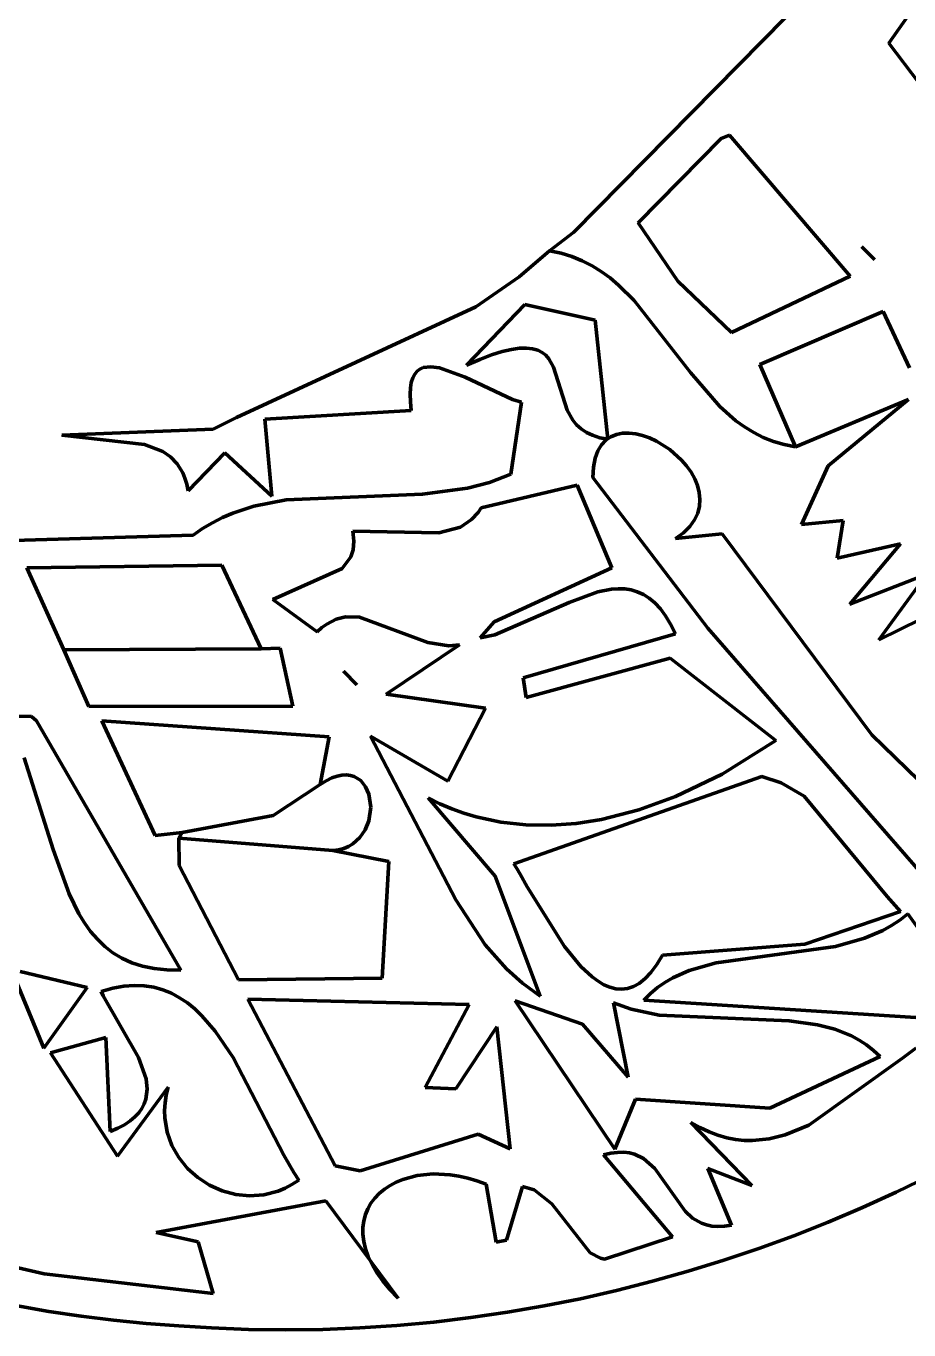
# Model space of a CAD drawing. Header units: millimetres. Extents: x 0 to 10.4, y 0 to 8.2.
# Drawn here: x 1.901 to 2.303, y 2.031 to 2.625 of the extents above; entities that cross this region are included whole.
import ezdxf

# ---------------------------------------------------------------- set-up
doc = ezdxf.new("R2010")
doc.units = ezdxf.units.MM
for name, color, linetype, lineweight in [('color#000000ff', 7, 'CONTINUOUS', 100), ('color#929292ff', 7, 'CONTINUOUS', 100), ('color#ffffffff', 7, 'CONTINUOUS', 100)]:
    doc.layers.add(name, color=color, linetype=linetype, lineweight=lineweight)

msp = doc.modelspace()

# ---------------------------------------------------------------- linework, layer by layer
at = {"layer": 'color#000000ff'}
for p, q in [((2.2819, 2.66474), (2.1503, 2.5312)), ((2.17952, 2.53548), (2.21739, 2.57387)), ((2.21739, 2.57387), (2.22117, 2.57534)), ((2.22117, 2.57534), (2.27609, 2.51105)), ((2.1503, 2.5312), (2.1392, 2.52271)), ((2.19761, 2.50883), (2.17952, 2.53548)), ((2.1392, 2.52271), (2.12536, 2.51077)), ((2.12536, 2.51077), (2.1056, 2.49714)), ((2.22209, 2.48549), (2.19761, 2.50883)), ((2.27609, 2.51105), (2.22209, 2.48549)), ((2.1056, 2.49714), (1.99662, 2.44678)), ((2.10131, 2.47058), (2.12796, 2.49829)), ((2.12796, 2.49829), (2.16005, 2.49106)), ((2.23506, 2.4709), (2.2912, 2.495)), ((2.2912, 2.495), (2.30312, 2.46941)), ((2.16005, 2.49106), (2.16578, 2.43683)), ((2.1176, 2.47676), (2.1128, 2.47525)), ((2.12183, 2.47777), (2.1176, 2.47676)), ((2.12552, 2.4783), (2.12183, 2.47777)), ((2.12873, 2.4784), (2.12552, 2.4783)), ((2.13148, 2.47809), (2.12873, 2.4784)), ((2.13384, 2.47741), (2.13148, 2.47809)), ((2.13583, 2.4764), (2.13384, 2.47741)), ((2.13751, 2.47508), (2.13583, 2.4764)), ((2.10739, 2.4732), (2.10131, 2.47058)), ((2.1128, 2.47525), (2.10739, 2.4732)), ((2.13891, 2.47349), (2.13751, 2.47508)), ((2.14106, 2.46964), (2.13891, 2.47349)), ((2.25119, 2.43344), (2.23506, 2.4709)), ((2.07621, 2.46275), (2.07686, 2.46483)), ((2.07686, 2.46483), (2.07775, 2.46651)), ((2.07775, 2.46651), (2.07885, 2.46783)), ((2.07885, 2.46783), (2.08016, 2.4688)), ((2.08016, 2.4688), (2.08164, 2.46945)), ((2.08164, 2.46945), (2.0851, 2.46989)), ((2.0851, 2.46989), (2.08912, 2.46936)), ((2.08912, 2.46936), (2.10076, 2.46505)), ((2.10076, 2.46505), (2.12235, 2.45495)), ((2.14719, 2.45011), (2.14106, 2.46964)), ((2.07564, 2.45731), (2.0758, 2.46025)), ((2.0758, 2.46025), (2.07621, 2.46275)), ((2.07577, 2.4539), (2.07564, 2.45731)), ((2.07619, 2.44999), (2.07577, 2.4539)), ((2.12636, 2.45376), (2.12157, 2.42087)), ((2.12235, 2.45495), (2.12636, 2.45376)), ((2.30274, 2.455), (2.25119, 2.43344)), ((2.26609, 2.42473), (2.30274, 2.455)), ((1.99662, 2.44678), (1.98587, 2.4415)), ((2.00941, 2.44602), (2.07619, 2.44999)), ((2.14981, 2.44553), (2.14719, 2.45011)), ((1.98587, 2.4415), (1.91693, 2.43869)), ((2.0126, 2.41099), (2.00941, 2.44602)), ((2.15153, 2.44348), (2.14981, 2.44553)), ((2.15356, 2.44162), (2.15153, 2.44348)), ((2.15596, 2.43999), (2.15356, 2.44162)), ((1.91693, 2.43869), (1.95472, 2.43438)), ((2.15877, 2.43863), (2.15596, 2.43999)), ((2.16203, 2.43756), (2.15877, 2.43863)), ((2.16578, 2.43683), (2.16203, 2.43756)), ((2.16282, 2.43424), (2.16481, 2.43638)), ((2.16481, 2.43638), (2.16712, 2.43796)), ((2.16712, 2.43796), (2.16968, 2.43901)), ((2.16968, 2.43901), (2.17246, 2.43957)), ((2.17246, 2.43957), (2.17541, 2.43966)), ((2.17541, 2.43966), (2.17848, 2.43932)), ((2.17848, 2.43932), (2.18162, 2.43857)), ((2.18162, 2.43857), (2.18478, 2.43745)), ((2.18478, 2.43745), (2.18792, 2.43599)), ((2.18792, 2.43599), (2.19395, 2.43218)), ((1.95472, 2.43438), (1.96297, 2.43133)), ((1.96297, 2.43133), (1.96651, 2.42887)), ((1.97459, 2.4134), (1.9912, 2.43059)), ((1.9912, 2.43059), (2.0126, 2.41099)), ((2.15994, 2.42817), (2.16117, 2.43152)), ((2.16117, 2.43152), (2.16282, 2.43424)), ((2.19395, 2.43218), (2.19932, 2.42737)), ((1.96651, 2.42887), (1.96956, 2.42564)), ((1.96956, 2.42564), (1.97206, 2.42152)), ((2.15886, 2.41948), (2.15915, 2.42417)), ((2.15915, 2.42417), (2.15994, 2.42817)), ((2.19932, 2.42737), (2.20164, 2.42467)), ((2.20164, 2.42467), (2.20366, 2.42181)), ((2.25394, 2.398), (2.26609, 2.42473)), ((1.97206, 2.42152), (1.97307, 2.41908)), ((1.97307, 2.41908), (1.97392, 2.41638)), ((2.11179, 2.4172), (2.10178, 2.41461)), ((2.12157, 2.42087), (2.11179, 2.4172)), ((2.21134, 2.35072), (2.15886, 2.41948)), ((2.20366, 2.42181), (2.20532, 2.41884)), ((2.20532, 2.41884), (2.20659, 2.41577)), ((1.97392, 2.41638), (1.97459, 2.4134)), ((2.08127, 2.4119), (2.01921, 2.40922)), ((2.10178, 2.41461), (2.08127, 2.4119)), ((2.10801, 2.40554), (2.15175, 2.4159)), ((2.15175, 2.4159), (2.16758, 2.37824)), ((2.20659, 2.41577), (2.2074, 2.41263)), ((2.2074, 2.41263), (2.20773, 2.40947)), ((2.0044, 2.40631), (1.99485, 2.40317)), ((2.01921, 2.40922), (2.0044, 2.40631)), ((2.10667, 2.40354), (2.10801, 2.40554)), ((2.20751, 2.40631), (2.2067, 2.40318)), ((2.20773, 2.40947), (2.20751, 2.40631)), ((1.99019, 2.40116), (1.98562, 2.39884)), ((1.99485, 2.40317), (1.99019, 2.40116)), ((2.09858, 2.3968), (2.1037, 2.40023)), ((2.1037, 2.40023), (2.10667, 2.40354)), ((2.20525, 2.40011), (2.20312, 2.39714)), ((2.2067, 2.40318), (2.20525, 2.40011)), ((2.273, 2.39977), (2.25394, 2.398)), ((2.27027, 2.38266), (2.273, 2.39977)), ((1.98113, 2.39617), (1.97675, 2.39313)), ((1.98562, 2.39884), (1.98113, 2.39617)), ((2.05008, 2.39043), (2.04964, 2.39495)), ((2.04964, 2.39495), (2.0887, 2.39429)), ((2.0887, 2.39429), (2.09858, 2.3968)), ((2.20026, 2.39429), (2.19662, 2.3916)), ((2.19662, 2.3916), (2.21791, 2.3938)), ((2.20312, 2.39714), (2.20026, 2.39429)), ((2.21791, 2.3938), (2.28603, 2.30216)), ((1.97675, 2.39313), (1.88958, 2.39055)), ((2.04971, 2.38654), (2.05008, 2.39043)), ((2.29916, 2.38915), (2.27027, 2.38266)), ((2.27597, 2.36176), (2.29916, 2.38915)), ((2.04467, 2.37798), (2.04863, 2.38321)), ((2.04863, 2.38321), (2.04971, 2.38654)), ((1.90103, 2.37834), (1.98991, 2.37952)), ((1.91786, 2.3409), (1.90103, 2.37834)), ((1.98991, 2.37952), (2.00778, 2.34145)), ((2.01317, 2.36392), (2.04467, 2.37798)), ((2.16758, 2.37824), (2.1139, 2.35362)), ((2.31113, 2.37542), (2.27597, 2.36176)), ((2.28928, 2.34548), (2.31113, 2.37542)), ((2.03339, 2.34918), (2.01317, 2.36392)), ((2.14813, 2.36243), (2.16118, 2.36734)), ((2.16118, 2.36734), (2.16743, 2.36858)), ((2.16743, 2.36858), (2.17047, 2.36878)), ((2.17047, 2.36878), (2.17345, 2.36867)), ((2.17345, 2.36867), (2.17636, 2.36822)), ((2.17636, 2.36822), (2.17919, 2.36738)), ((2.17919, 2.36738), (2.18194, 2.36613)), ((2.18194, 2.36613), (2.18462, 2.36443)), ((2.18462, 2.36443), (2.1872, 2.36227)), ((2.11426, 2.34769), (2.14813, 2.36243)), ((2.1872, 2.36227), (2.18969, 2.3596)), ((2.18969, 2.3596), (2.19208, 2.35639)), ((2.32187, 2.36162), (2.28928, 2.34548)), ((2.03765, 2.35264), (2.03552, 2.35108)), ((2.04192, 2.35483), (2.03765, 2.35264)), ((2.04619, 2.35591), (2.04192, 2.35483)), ((2.05262, 2.35582), (2.04619, 2.35591)), ((2.08379, 2.3442), (2.05262, 2.35582)), ((2.1139, 2.35362), (2.1076, 2.34633)), ((2.19208, 2.35639), (2.19436, 2.35261)), ((2.19436, 2.35261), (2.19653, 2.34824)), ((2.03552, 2.35108), (2.03339, 2.34918)), ((2.1076, 2.34633), (2.11426, 2.34769)), ((2.19653, 2.34824), (2.12714, 2.32823)), ((2.33584, 2.20783), (2.21134, 2.35072)), ((2.00778, 2.34145), (1.91786, 2.3409)), ((2.0648, 2.32076), (2.09813, 2.34326)), ((2.09326, 2.34279), (2.08379, 2.3442)), ((2.09813, 2.34326), (2.09326, 2.34279)), ((2.12857, 2.31918), (2.19409, 2.33719)), ((2.19409, 2.33719), (2.2423, 2.29962)), ((2.12714, 2.32823), (2.12857, 2.31918)), ((2.11006, 2.31435), (2.0648, 2.32076)), ((1.86613, 2.31099), (1.90315, 2.31051)), ((1.90315, 2.31051), (1.90552, 2.30857)), ((2.09279, 2.28116), (2.11006, 2.31435)), ((1.90552, 2.30857), (1.97118, 2.19508)), ((1.93518, 2.30866), (2.03881, 2.30132)), ((1.95955, 2.25638), (1.93518, 2.30866)), ((2.03881, 2.30132), (2.03473, 2.27961)), ((2.09647, 2.22705), (2.05755, 2.30161)), ((2.05755, 2.30161), (2.09279, 2.28116)), ((2.2423, 2.29962), (2.21787, 2.28425)), ((2.28603, 2.30216), (2.34653, 2.24343)), ((1.91311, 2.24991), (1.89988, 2.29175)), ((2.1229, 2.24351), (2.23587, 2.28327)), ((2.21787, 2.28425), (2.19659, 2.27406)), ((2.23587, 2.28327), (2.24478, 2.28038)), ((2.03473, 2.27961), (2.01324, 2.26546)), ((2.24478, 2.28038), (2.25517, 2.27425)), ((2.08927, 2.27084), (2.08391, 2.27351)), ((2.08391, 2.27351), (2.11444, 2.23777)), ((2.09469, 2.26851), (2.08927, 2.27084)), ((2.19659, 2.27406), (2.17993, 2.26805)), ((2.25517, 2.27425), (2.29304, 2.22865)), ((2.01324, 2.26546), (1.97181, 2.25767)), ((2.10019, 2.26651), (2.09469, 2.26851)), ((2.10574, 2.26484), (2.10019, 2.26651)), ((2.11699, 2.26242), (2.10574, 2.26484)), ((2.16287, 2.26372), (2.15138, 2.2619)), ((2.17993, 2.26805), (2.16287, 2.26372)), ((1.97181, 2.25767), (1.95955, 2.25638)), ((2.12838, 2.26117), (2.11699, 2.26242)), ((2.13987, 2.26103), (2.12838, 2.26117)), ((2.15138, 2.2619), (2.13987, 2.26103)), ((1.97026, 2.25519), (2.04045, 2.24946)), ((1.97038, 2.24275), (1.97026, 2.25519)), ((1.92026, 2.22977), (1.91311, 2.24991)), ((2.04045, 2.24946), (2.06599, 2.24446)), ((1.99747, 2.19059), (1.97038, 2.24275)), ((2.06599, 2.24446), (2.06292, 2.19136)), ((2.12426, 2.24131), (2.1229, 2.24351)), ((2.12575, 2.2388), (2.12426, 2.24131)), ((2.11444, 2.23777), (2.13496, 2.18323)), ((2.12906, 2.23304), (2.12575, 2.2388)), ((2.14599, 2.20585), (2.12906, 2.23304)), ((1.92473, 2.22072), (1.92026, 2.22977)), ((2.10989, 2.20661), (2.09647, 2.22705)), ((2.29304, 2.22865), (2.29903, 2.2218)), ((2.29903, 2.2218), (2.25556, 2.20684)), ((1.92729, 2.21656), (1.92473, 2.22072)), ((1.9301, 2.21267), (1.92729, 2.21656)), ((2.29098, 2.21315), (2.29495, 2.21536)), ((2.29495, 2.21536), (2.29879, 2.21787)), ((2.29879, 2.21787), (2.30247, 2.22072)), ((2.30247, 2.22072), (2.33641, 2.1728)), ((1.93319, 2.20909), (1.9301, 2.21267)), ((2.26953, 2.20584), (2.28268, 2.20956)), ((2.28268, 2.20956), (2.29098, 2.21315)), ((1.93658, 2.20585), (1.93319, 2.20909)), ((1.9403, 2.20298), (1.93658, 2.20585)), ((2.11955, 2.19568), (2.10989, 2.20661)), ((2.15346, 2.19677), (2.14599, 2.20585)), ((2.25556, 2.20684), (2.1906, 2.2019)), ((2.21516, 2.19831), (2.26953, 2.20584)), ((1.94439, 2.2005), (1.9403, 2.20298)), ((1.94886, 2.19844), (1.94439, 2.2005)), ((1.95375, 2.19685), (1.94886, 2.19844)), ((2.18802, 2.19756), (2.18541, 2.194)), ((2.1906, 2.2019), (2.18802, 2.19756)), ((2.20286, 2.19487), (2.21516, 2.19831)), ((1.89806, 2.19435), (1.92857, 2.1872)), ((1.95908, 2.19573), (1.95375, 2.19685)), ((1.96488, 2.19513), (1.95908, 2.19573)), ((1.97118, 2.19508), (1.96488, 2.19513)), ((2.06292, 2.19136), (1.99747, 2.19059)), ((2.12686, 2.18912), (2.11955, 2.19568)), ((2.15864, 2.19193), (2.15346, 2.19677)), ((2.16128, 2.18998), (2.15864, 2.19193)), ((2.18541, 2.194), (2.18276, 2.19116)), ((2.19176, 2.18945), (2.19531, 2.19151)), ((2.19531, 2.19151), (2.20286, 2.19487)), ((1.90882, 2.15943), (1.89642, 2.18931)), ((1.92857, 2.1872), (1.90882, 2.15943)), ((1.93489, 2.18524), (1.94018, 2.18678)), ((1.94018, 2.18678), (1.94522, 2.18771)), ((1.94522, 2.18771), (1.95001, 2.18808)), ((1.95001, 2.18808), (1.95456, 2.18791)), ((1.95456, 2.18791), (1.9589, 2.18723)), ((1.9589, 2.18723), (1.96302, 2.18608)), ((1.96302, 2.18608), (1.96694, 2.18449)), ((2.13496, 2.18323), (2.12686, 2.18912)), ((2.16395, 2.18841), (2.16128, 2.18998)), ((2.16663, 2.18725), (2.16395, 2.18841)), ((2.16932, 2.18654), (2.16663, 2.18725)), ((2.17202, 2.18632), (2.16932, 2.18654)), ((2.17472, 2.18664), (2.17202, 2.18632)), ((2.17742, 2.18752), (2.17472, 2.18664)), ((2.1801, 2.18902), (2.17742, 2.18752)), ((2.18276, 2.19116), (2.1801, 2.18902)), ((2.18521, 2.1844), (2.18839, 2.18708)), ((2.18839, 2.18708), (2.19176, 2.18945)), ((1.93582, 2.18327), (1.93489, 2.18524)), ((1.95199, 2.15527), (1.93582, 2.18327)), ((1.96694, 2.18449), (1.97067, 2.18248)), ((1.97067, 2.18248), (1.97422, 2.18009)), ((1.97422, 2.18009), (1.97761, 2.17735)), ((2.0017, 2.18181), (2.1026, 2.17942)), ((2.04151, 2.10594), (2.0017, 2.18181)), ((2.12346, 2.18102), (2.15428, 2.1705)), ((2.16893, 2.11343), (2.12346, 2.18102)), ((2.17498, 2.14634), (2.16829, 2.18008)), ((2.16829, 2.18008), (2.17635, 2.17724)), ((2.18222, 2.18137), (2.18521, 2.1844)), ((2.33734, 2.17148), (2.18222, 2.18137)), ((1.97761, 2.17735), (1.98084, 2.17428)), ((1.98084, 2.17428), (1.98687, 2.16731)), ((2.1026, 2.17942), (2.08254, 2.14152)), ((2.17635, 2.17724), (2.1892, 2.17459)), ((2.1892, 2.17459), (2.24842, 2.17199)), ((2.09656, 2.14092), (2.11515, 2.16923)), ((2.11515, 2.16923), (2.12122, 2.11361)), ((2.15428, 2.1705), (2.17498, 2.14634)), ((2.24842, 2.17199), (2.26122, 2.17019)), ((2.26122, 2.17019), (2.26923, 2.1681)), ((2.26923, 2.1681), (2.27673, 2.16509)), ((1.91186, 2.1573), (1.93711, 2.16442)), ((1.93711, 2.16442), (1.93906, 2.12155)), ((1.98687, 2.16731), (1.99503, 2.15522)), ((2.27673, 2.16509), (2.28025, 2.16318)), ((2.28025, 2.16318), (2.28362, 2.16099)), ((1.94242, 2.11035), (1.91186, 2.1573)), ((2.28362, 2.16099), (2.28681, 2.15848)), ((2.28681, 2.15848), (2.28981, 2.15563)), ((2.29997, 2.15496), (2.30613, 2.15956)), ((1.95534, 2.14549), (1.95199, 2.15527)), ((1.99503, 2.15522), (2.0181, 2.11073)), ((2.28981, 2.15563), (2.23961, 2.1322)), ((2.25733, 2.1244), (2.29997, 2.15496)), ((1.95582, 2.14079), (1.95534, 2.14549)), ((1.96546, 2.14175), (1.94242, 2.11035)), ((1.95527, 2.13629), (1.95582, 2.14079)), ((1.96402, 2.1346), (1.96457, 2.13814)), ((1.96457, 2.13814), (1.96546, 2.14175)), ((2.08254, 2.14152), (2.09656, 2.14092)), ((1.9521, 2.13006), (1.9535, 2.13206)), ((1.9535, 2.13206), (1.95455, 2.13414)), ((1.95455, 2.13414), (1.95527, 2.13629)), ((1.9638, 2.13113), (1.96402, 2.1346)), ((2.17841, 2.1362), (2.16893, 2.11343)), ((2.23961, 2.1322), (2.17841, 2.1362)), ((1.94557, 2.12463), (1.94816, 2.12634)), ((1.94816, 2.12634), (1.95032, 2.12815)), ((1.95032, 2.12815), (1.9521, 2.13006)), ((1.9639, 2.12774), (1.9638, 2.13113)), ((1.965, 2.12124), (1.9639, 2.12774)), ((1.93906, 2.12155), (1.94255, 2.12303)), ((1.94255, 2.12303), (1.94557, 2.12463)), ((1.96717, 2.11518), (1.965, 2.12124)), ((2.10671, 2.12031), (2.05298, 2.10366)), ((2.12122, 2.11361), (2.10671, 2.12031)), ((2.2314, 2.09697), (2.2035, 2.12566)), ((2.2035, 2.12566), (2.2077, 2.1233)), ((2.2077, 2.1233), (2.21185, 2.12136)), ((2.21185, 2.12136), (2.21593, 2.11984)), ((2.24662, 2.11997), (2.25733, 2.1244)), ((1.97031, 2.10966), (1.96717, 2.11518)), ((2.21593, 2.11984), (2.21995, 2.1187)), ((2.21995, 2.1187), (2.22392, 2.11793)), ((2.22392, 2.11793), (2.22783, 2.11751)), ((2.22783, 2.11751), (2.23169, 2.11742)), ((2.23169, 2.11742), (2.23925, 2.11815)), ((2.23925, 2.11815), (2.24662, 2.11997)), ((1.97429, 2.10475), (1.97031, 2.10966)), ((2.0181, 2.11073), (2.02262, 2.10291)), ((2.16382, 2.11093), (2.16715, 2.11168)), ((2.19517, 2.07359), (2.16382, 2.11093)), ((2.16715, 2.11168), (2.17021, 2.11205)), ((2.17021, 2.11205), (2.17301, 2.11207)), ((2.17301, 2.11207), (2.17557, 2.11176)), ((2.17557, 2.11176), (2.17791, 2.11116)), ((2.17791, 2.11116), (2.18203, 2.10919)), ((2.18203, 2.10919), (2.18709, 2.10469)), ((1.97899, 2.10053), (1.97429, 2.10475)), ((2.02262, 2.10291), (2.02494, 2.09933)), ((2.05298, 2.10366), (2.04151, 2.10594)), ((2.18709, 2.10469), (2.20092, 2.0852)), ((2.22213, 2.07881), (2.21138, 2.10476)), ((2.21138, 2.10476), (2.2314, 2.09697)), ((1.98429, 2.09708), (1.97899, 2.10053)), ((1.99006, 2.0945), (1.98429, 2.09708)), ((2.02185, 2.09736), (2.01871, 2.09572)), ((2.02494, 2.09933), (2.02185, 2.09736)), ((2.06394, 2.09525), (2.06651, 2.09696)), ((2.06651, 2.09696), (2.06932, 2.09845)), ((2.06932, 2.09845), (2.07233, 2.0997)), ((2.07233, 2.0997), (2.07895, 2.10149)), ((2.07895, 2.10149), (2.0862, 2.10224)), ((2.0862, 2.10224), (2.09394, 2.10188)), ((2.09394, 2.10188), (2.09794, 2.10126)), ((2.09794, 2.10126), (2.10201, 2.10033)), ((2.10201, 2.10033), (2.10613, 2.09908)), ((2.10613, 2.09908), (2.11028, 2.09751)), ((2.11028, 2.09751), (2.11482, 2.07112)), ((2.11959, 2.07205), (2.1268, 2.09645)), ((2.1268, 2.09645), (2.13218, 2.09502)), ((2.3124, 2.10128), (2.29718, 2.0939)), ((1.9962, 2.09286), (1.99006, 2.0945)), ((2.00256, 2.09224), (1.9962, 2.09286)), ((2.00904, 2.09273), (2.00256, 2.09224)), ((2.01551, 2.09441), (2.00904, 2.09273)), ((2.01871, 2.09572), (2.01551, 2.09441)), ((2.05784, 2.08889), (2.05959, 2.0912)), ((2.05959, 2.0912), (2.06163, 2.09333)), ((2.06163, 2.09333), (2.06394, 2.09525)), ((2.13218, 2.09502), (2.14024, 2.08866)), ((2.29718, 2.0939), (2.28179, 2.0869)), ((1.95995, 2.07557), (2.03724, 2.08989)), ((2.03724, 2.08989), (2.07022, 2.04558)), ((2.05529, 2.08372), (2.0564, 2.08639)), ((2.0564, 2.08639), (2.05784, 2.08889)), ((2.14024, 2.08866), (2.15768, 2.06622)), ((2.20092, 2.0852), (2.20434, 2.08211)), ((2.28179, 2.0869), (2.26621, 2.08029)), ((2.05414, 2.07789), (2.05453, 2.08088)), ((2.05453, 2.08088), (2.05529, 2.08372)), ((2.20434, 2.08211), (2.20837, 2.07979)), ((2.20837, 2.07979), (2.21066, 2.07899)), ((2.21066, 2.07899), (2.21316, 2.07846)), ((2.21887, 2.07835), (2.22213, 2.07881)), ((2.26621, 2.08029), (2.25048, 2.07408)), ((1.81687, 2.07777), (1.90901, 2.05676)), ((1.97908, 2.07135), (1.95995, 2.07557)), ((2.05413, 2.07475), (2.05414, 2.07789)), ((2.05453, 2.07148), (2.05413, 2.07475)), ((2.16429, 2.06345), (2.19517, 2.07359)), ((2.21316, 2.07846), (2.21589, 2.07824)), ((2.21589, 2.07824), (2.21887, 2.07835)), ((2.25048, 2.07408), (2.23459, 2.06828)), ((1.98587, 2.04775), (1.97908, 2.07135)), ((2.05535, 2.06808), (2.05453, 2.07148)), ((2.05661, 2.06457), (2.05535, 2.06808)), ((2.11482, 2.07112), (2.11959, 2.07205)), ((2.23459, 2.06828), (2.21857, 2.06287)), ((2.05833, 2.06095), (2.05661, 2.06457)), ((2.06054, 2.05723), (2.05833, 2.06095)), ((2.15768, 2.06622), (2.16247, 2.06392)), ((2.16247, 2.06392), (2.16429, 2.06345)), ((2.21857, 2.06287), (2.20241, 2.05788)), ((1.90901, 2.05676), (1.98587, 2.04775)), ((2.06324, 2.05342), (2.06054, 2.05723)), ((2.20241, 2.05788), (2.18613, 2.0533)), ((2.06646, 2.04953), (2.06324, 2.05342)), ((2.07022, 2.04558), (2.06646, 2.04953)), ((2.16974, 2.04914), (2.15325, 2.0454)), ((2.18613, 2.0533), (2.16974, 2.04914)), ((1.91108, 2.03962), (1.88179, 2.04482)), ((2.15325, 2.0454), (2.13667, 2.04209)), ((1.9258, 2.03748), (1.91108, 2.03962)), ((1.94058, 2.03566), (1.9258, 2.03748)), ((2.12001, 2.03921), (2.10328, 2.03676)), ((2.13667, 2.04209), (2.12001, 2.03921)), ((1.9554, 2.03415), (1.94058, 2.03566)), ((1.97026, 2.03297), (1.9554, 2.03415)), ((1.98515, 2.03212), (1.97026, 2.03297)), ((2.00207, 2.03141), (1.98515, 2.03212)), ((2.01899, 2.03117), (2.00207, 2.03141)), ((2.0359, 2.03138), (2.01899, 2.03117)), ((2.0528, 2.03206), (2.0359, 2.03138)), ((2.06967, 2.03318), (2.0528, 2.03206)), ((2.0865, 2.03475), (2.06967, 2.03318)), ((2.10328, 2.03676), (2.0865, 2.03475))]:
    msp.add_line(p, q, dxfattribs=at)
at = {"layer": 'color#929292ff'}
for p, q in [((2.33726, 2.67889), (2.29375, 2.61729)), ((2.1503, 2.5312), (2.2819, 2.66474)), ((2.29375, 2.61729), (2.30756, 2.59904)), ((2.21739, 2.57387), (2.17952, 2.53548)), ((2.22117, 2.57534), (2.21739, 2.57387)), ((2.27609, 2.51105), (2.22117, 2.57534)), ((2.1392, 2.52271), (2.1503, 2.5312)), ((2.17952, 2.53548), (2.19761, 2.50883)), ((2.28142, 2.52455), (2.28725, 2.51874)), ((2.28725, 2.51874), (2.28142, 2.52455)), ((2.14445, 2.52161), (2.1392, 2.52271)), ((2.14942, 2.52009), (2.14445, 2.52161)), ((2.15411, 2.51816), (2.14942, 2.52009)), ((2.15855, 2.51586), (2.15411, 2.51816)), ((2.16277, 2.51323), (2.15855, 2.51586)), ((2.16678, 2.51029), (2.16277, 2.51323)), ((2.1706, 2.50708), (2.16678, 2.51029)), ((2.17779, 2.49998), (2.1706, 2.50708)), ((2.19761, 2.50883), (2.22209, 2.48549)), ((2.22209, 2.48549), (2.27609, 2.51105)), ((2.20341, 2.4672), (2.17779, 2.49998)), ((2.2912, 2.495), (2.23506, 2.4709)), ((2.30312, 2.46941), (2.2912, 2.495)), ((2.23506, 2.4709), (2.25119, 2.43344)), ((2.21673, 2.45182), (2.20341, 2.4672)), ((2.22411, 2.44528), (2.21673, 2.45182)), ((2.22806, 2.44242), (2.22411, 2.44528)), ((2.2322, 2.43987), (2.22806, 2.44242)), ((2.23657, 2.43766), (2.2322, 2.43987)), ((2.24117, 2.43583), (2.23657, 2.43766)), ((2.24604, 2.43441), (2.24117, 2.43583)), ((2.25119, 2.43344), (2.24604, 2.43441)), ((1.91786, 2.3409), (2.00778, 2.34145)), ((1.92935, 2.31509), (1.91786, 2.3409)), ((2.00778, 2.34145), (2.01645, 2.34171)), ((2.01645, 2.34171), (2.02221, 2.3152)), ((2.04525, 2.33117), (2.05136, 2.32505)), ((2.05136, 2.32505), (2.04525, 2.33117)), ((2.02221, 2.3152), (1.92935, 2.31509)), ((2.03473, 2.27961), (2.03743, 2.28131)), ((2.03743, 2.28131), (2.03997, 2.28257)), ((2.03997, 2.28257), (2.04236, 2.28342)), ((2.04236, 2.28342), (2.04458, 2.28388)), ((2.04458, 2.28388), (2.04664, 2.28399)), ((2.04664, 2.28399), (2.04853, 2.28376)), ((2.04853, 2.28376), (2.05025, 2.28323)), ((2.05025, 2.28323), (2.05317, 2.28136)), ((2.05317, 2.28136), (2.05539, 2.27859)), ((2.01324, 2.26546), (2.03473, 2.27961)), ((2.05539, 2.27859), (2.05688, 2.27515)), ((2.05688, 2.27515), (2.05772, 2.26921)), ((2.05772, 2.26921), (2.05682, 2.26297)), ((1.97181, 2.25767), (2.01324, 2.26546)), ((2.05682, 2.26297), (2.05522, 2.25901)), ((1.97026, 2.25519), (1.97181, 2.25767)), ((2.05522, 2.25901), (2.0528, 2.25546)), ((2.04045, 2.24946), (1.97026, 2.25519)), ((2.0476, 2.25138), (2.04544, 2.25047)), ((2.04955, 2.25254), (2.0476, 2.25138)), ((2.0528, 2.25546), (2.04955, 2.25254)), ((2.04306, 2.24982), (2.04045, 2.24946)), ((2.04544, 2.25047), (2.04306, 2.24982))]:
    msp.add_line(p, q, dxfattribs=at)
at = {"layer": 'color#ffffffff'}
for p, q in [((2.29375, 2.61729), (2.33726, 2.67889)), ((2.30756, 2.59904), (2.29375, 2.61729)), ((2.28142, 2.52455), (2.28725, 2.51874)), ((2.28725, 2.51874), (2.28142, 2.52455)), ((2.12536, 2.51077), (2.1392, 2.52271)), ((2.1392, 2.52271), (2.14445, 2.52161)), ((2.14445, 2.52161), (2.14942, 2.52009)), ((2.14942, 2.52009), (2.15411, 2.51816)), ((2.15411, 2.51816), (2.15855, 2.51586)), ((2.15855, 2.51586), (2.16277, 2.51323)), ((2.16277, 2.51323), (2.16678, 2.51029)), ((2.1056, 2.49714), (2.12536, 2.51077)), ((2.16678, 2.51029), (2.1706, 2.50708)), ((2.1706, 2.50708), (2.17779, 2.49998)), ((1.99662, 2.44678), (2.1056, 2.49714)), ((2.12796, 2.49829), (2.10131, 2.47058)), ((2.16005, 2.49106), (2.12796, 2.49829)), ((2.17779, 2.49998), (2.20341, 2.4672)), ((2.16578, 2.43683), (2.16005, 2.49106)), ((2.1128, 2.47525), (2.1176, 2.47676)), ((2.1176, 2.47676), (2.12183, 2.47777)), ((2.12183, 2.47777), (2.12552, 2.4783)), ((2.12552, 2.4783), (2.12873, 2.4784)), ((2.12873, 2.4784), (2.13148, 2.47809)), ((2.13148, 2.47809), (2.13384, 2.47741)), ((2.13384, 2.47741), (2.13583, 2.4764)), ((2.13583, 2.4764), (2.13751, 2.47508)), ((2.10131, 2.47058), (2.10739, 2.4732)), ((2.10739, 2.4732), (2.1128, 2.47525)), ((2.13751, 2.47508), (2.13891, 2.47349)), ((2.13891, 2.47349), (2.14106, 2.46964)), ((2.07686, 2.46483), (2.07621, 2.46275)), ((2.07775, 2.46651), (2.07686, 2.46483)), ((2.07885, 2.46783), (2.07775, 2.46651)), ((2.08016, 2.4688), (2.07885, 2.46783)), ((2.08164, 2.46945), (2.08016, 2.4688)), ((2.0851, 2.46989), (2.08164, 2.46945)), ((2.08912, 2.46936), (2.0851, 2.46989)), ((2.10076, 2.46505), (2.08912, 2.46936)), ((2.12235, 2.45495), (2.10076, 2.46505)), ((2.14106, 2.46964), (2.14719, 2.45011)), ((2.20341, 2.4672), (2.21673, 2.45182)), ((2.0758, 2.46025), (2.07564, 2.45731)), ((2.07621, 2.46275), (2.0758, 2.46025)), ((2.07564, 2.45731), (2.07577, 2.4539)), ((2.07577, 2.4539), (2.07619, 2.44999)), ((2.12157, 2.42087), (2.12636, 2.45376)), ((2.12636, 2.45376), (2.12235, 2.45495)), ((2.25119, 2.43344), (2.30274, 2.455)), ((2.30274, 2.455), (2.26609, 2.42473)), ((1.98587, 2.4415), (1.99662, 2.44678)), ((2.07619, 2.44999), (2.00941, 2.44602)), ((2.14719, 2.45011), (2.14981, 2.44553)), ((2.21673, 2.45182), (2.22411, 2.44528)), ((1.91693, 2.43869), (1.98587, 2.4415)), ((2.00941, 2.44602), (2.0126, 2.41099)), ((2.14981, 2.44553), (2.15153, 2.44348)), ((2.15153, 2.44348), (2.15356, 2.44162)), ((2.15356, 2.44162), (2.15596, 2.43999)), ((2.22411, 2.44528), (2.22806, 2.44242)), ((2.22806, 2.44242), (2.2322, 2.43987)), ((1.95472, 2.43438), (1.91693, 2.43869)), ((2.15596, 2.43999), (2.15877, 2.43863)), ((2.15877, 2.43863), (2.16203, 2.43756)), ((2.16203, 2.43756), (2.16578, 2.43683)), ((2.16481, 2.43638), (2.16282, 2.43424)), ((2.16712, 2.43796), (2.16481, 2.43638)), ((2.16968, 2.43901), (2.16712, 2.43796)), ((2.17246, 2.43957), (2.16968, 2.43901)), ((2.17541, 2.43966), (2.17246, 2.43957)), ((2.17848, 2.43932), (2.17541, 2.43966)), ((2.18162, 2.43857), (2.17848, 2.43932)), ((2.18478, 2.43745), (2.18162, 2.43857)), ((2.18792, 2.43599), (2.18478, 2.43745)), ((2.19395, 2.43218), (2.18792, 2.43599)), ((2.2322, 2.43987), (2.23657, 2.43766)), ((2.23657, 2.43766), (2.24117, 2.43583)), ((2.24117, 2.43583), (2.24604, 2.43441)), ((1.96297, 2.43133), (1.95472, 2.43438)), ((1.96651, 2.42887), (1.96297, 2.43133)), ((1.9912, 2.43059), (1.97459, 2.4134)), ((2.0126, 2.41099), (1.9912, 2.43059)), ((2.16117, 2.43152), (2.15994, 2.42817)), ((2.16282, 2.43424), (2.16117, 2.43152)), ((2.19932, 2.42737), (2.19395, 2.43218)), ((2.24604, 2.43441), (2.25119, 2.43344)), ((1.96956, 2.42564), (1.96651, 2.42887)), ((1.97206, 2.42152), (1.96956, 2.42564)), ((2.15915, 2.42417), (2.15886, 2.41948)), ((2.15994, 2.42817), (2.15915, 2.42417)), ((2.20164, 2.42467), (2.19932, 2.42737)), ((2.20366, 2.42181), (2.20164, 2.42467)), ((2.26609, 2.42473), (2.25394, 2.398)), ((1.97307, 2.41908), (1.97206, 2.42152)), ((1.97392, 2.41638), (1.97307, 2.41908)), ((2.10178, 2.41461), (2.11179, 2.4172)), ((2.11179, 2.4172), (2.12157, 2.42087)), ((2.15886, 2.41948), (2.21134, 2.35072)), ((2.20532, 2.41884), (2.20366, 2.42181)), ((2.20659, 2.41577), (2.20532, 2.41884)), ((1.97459, 2.4134), (1.97392, 2.41638)), ((2.01921, 2.40922), (2.08127, 2.4119)), ((2.08127, 2.4119), (2.10178, 2.41461)), ((2.15175, 2.4159), (2.10801, 2.40554)), ((2.16758, 2.37824), (2.15175, 2.4159)), ((2.2074, 2.41263), (2.20659, 2.41577)), ((2.20773, 2.40947), (2.2074, 2.41263)), ((1.99485, 2.40317), (2.0044, 2.40631)), ((2.0044, 2.40631), (2.01921, 2.40922)), ((2.10801, 2.40554), (2.10667, 2.40354)), ((2.2067, 2.40318), (2.20751, 2.40631)), ((2.20751, 2.40631), (2.20773, 2.40947)), ((1.98562, 2.39884), (1.99019, 2.40116)), ((1.99019, 2.40116), (1.99485, 2.40317)), ((2.1037, 2.40023), (2.09858, 2.3968)), ((2.10667, 2.40354), (2.1037, 2.40023)), ((2.20312, 2.39714), (2.20525, 2.40011)), ((2.20525, 2.40011), (2.2067, 2.40318)), ((2.25394, 2.398), (2.273, 2.39977)), ((2.273, 2.39977), (2.27027, 2.38266)), ((1.97675, 2.39313), (1.98113, 2.39617)), ((1.98113, 2.39617), (1.98562, 2.39884)), ((2.0887, 2.39429), (2.04964, 2.39495)), ((2.04964, 2.39495), (2.05008, 2.39043)), ((2.09858, 2.3968), (2.0887, 2.39429)), ((2.19662, 2.3916), (2.20026, 2.39429)), ((2.21791, 2.3938), (2.19662, 2.3916)), ((2.20026, 2.39429), (2.20312, 2.39714)), ((2.28603, 2.30216), (2.21791, 2.3938)), ((1.88958, 2.39055), (1.97675, 2.39313)), ((2.05008, 2.39043), (2.04971, 2.38654)), ((2.27027, 2.38266), (2.29916, 2.38915)), ((2.29916, 2.38915), (2.27597, 2.36176)), ((2.04863, 2.38321), (2.04467, 2.37798)), ((2.04971, 2.38654), (2.04863, 2.38321)), ((1.98991, 2.37952), (1.90103, 2.37834)), ((1.90103, 2.37834), (1.91786, 2.3409)), ((2.00778, 2.34145), (1.98991, 2.37952)), ((2.04467, 2.37798), (2.01317, 2.36392)), ((2.1139, 2.35362), (2.16758, 2.37824)), ((2.27597, 2.36176), (2.31113, 2.37542)), ((2.31113, 2.37542), (2.28928, 2.34548)), ((2.01317, 2.36392), (2.03339, 2.34918)), ((2.16118, 2.36734), (2.14813, 2.36243)), ((2.16743, 2.36858), (2.16118, 2.36734)), ((2.17047, 2.36878), (2.16743, 2.36858)), ((2.17345, 2.36867), (2.17047, 2.36878)), ((2.17636, 2.36822), (2.17345, 2.36867)), ((2.17919, 2.36738), (2.17636, 2.36822)), ((2.18194, 2.36613), (2.17919, 2.36738)), ((2.18462, 2.36443), (2.18194, 2.36613)), ((2.1872, 2.36227), (2.18462, 2.36443)), ((2.14813, 2.36243), (2.11426, 2.34769)), ((2.18969, 2.3596), (2.1872, 2.36227)), ((2.19208, 2.35639), (2.18969, 2.3596)), ((2.28928, 2.34548), (2.32187, 2.36162)), ((2.03552, 2.35108), (2.03765, 2.35264)), ((2.03765, 2.35264), (2.04192, 2.35483)), ((2.04192, 2.35483), (2.04619, 2.35591)), ((2.04619, 2.35591), (2.05262, 2.35582)), ((2.05262, 2.35582), (2.08379, 2.3442)), ((2.1076, 2.34633), (2.1139, 2.35362)), ((2.19436, 2.35261), (2.19208, 2.35639)), ((2.19653, 2.34824), (2.19436, 2.35261)), ((2.03339, 2.34918), (2.03552, 2.35108)), ((2.11426, 2.34769), (2.1076, 2.34633)), ((2.12714, 2.32823), (2.19653, 2.34824)), ((2.21134, 2.35072), (2.33584, 2.20783)), ((1.91786, 2.3409), (1.92935, 2.31509)), ((2.01645, 2.34171), (2.00778, 2.34145)), ((2.02221, 2.3152), (2.01645, 2.34171)), ((2.09813, 2.34326), (2.0648, 2.32076)), ((2.08379, 2.3442), (2.09326, 2.34279)), ((2.09326, 2.34279), (2.09813, 2.34326)), ((2.19409, 2.33719), (2.12857, 2.31918)), ((2.2423, 2.29962), (2.19409, 2.33719)), ((2.04525, 2.33117), (2.05136, 2.32505)), ((2.05136, 2.32505), (2.04525, 2.33117)), ((2.12857, 2.31918), (2.12714, 2.32823)), ((2.0648, 2.32076), (2.11006, 2.31435)), ((1.90315, 2.31051), (1.86613, 2.31099)), ((1.90552, 2.30857), (1.90315, 2.31051)), ((1.92935, 2.31509), (2.02221, 2.3152)), ((2.11006, 2.31435), (2.09279, 2.28116)), ((1.97118, 2.19508), (1.90552, 2.30857)), ((1.93518, 2.30866), (1.95955, 2.25638)), ((2.03881, 2.30132), (1.93518, 2.30866)), ((2.03473, 2.27961), (2.03881, 2.30132)), ((2.09279, 2.28116), (2.05755, 2.30161)), ((2.05755, 2.30161), (2.09647, 2.22705)), ((2.21787, 2.28425), (2.2423, 2.29962)), ((2.34653, 2.24343), (2.28603, 2.30216)), ((1.89988, 2.29175), (1.91311, 2.24991)), ((2.03743, 2.28131), (2.03473, 2.27961)), ((2.03997, 2.28257), (2.03743, 2.28131)), ((2.04236, 2.28342), (2.03997, 2.28257)), ((2.04458, 2.28388), (2.04236, 2.28342)), ((2.04664, 2.28399), (2.04458, 2.28388)), ((2.04853, 2.28376), (2.04664, 2.28399)), ((2.05025, 2.28323), (2.04853, 2.28376)), ((2.05317, 2.28136), (2.05025, 2.28323)), ((2.05539, 2.27859), (2.05317, 2.28136)), ((2.23587, 2.28327), (2.1229, 2.24351)), ((2.19659, 2.27406), (2.21787, 2.28425)), ((2.24478, 2.28038), (2.23587, 2.28327)), ((2.05688, 2.27515), (2.05539, 2.27859)), ((2.05772, 2.26921), (2.05688, 2.27515)), ((2.25517, 2.27425), (2.24478, 2.28038)), ((2.05682, 2.26297), (2.05772, 2.26921)), ((2.11444, 2.23777), (2.08391, 2.27351)), ((2.08391, 2.27351), (2.08927, 2.27084)), ((2.08927, 2.27084), (2.09469, 2.26851)), ((2.17993, 2.26805), (2.19659, 2.27406)), ((2.29304, 2.22865), (2.25517, 2.27425)), ((2.05522, 2.25901), (2.05682, 2.26297)), ((2.09469, 2.26851), (2.10019, 2.26651)), ((2.10019, 2.26651), (2.10574, 2.26484)), ((2.10574, 2.26484), (2.11699, 2.26242)), ((2.15138, 2.2619), (2.16287, 2.26372)), ((2.16287, 2.26372), (2.17993, 2.26805)), ((1.95955, 2.25638), (1.97181, 2.25767)), ((1.97181, 2.25767), (1.97026, 2.25519)), ((2.0528, 2.25546), (2.05522, 2.25901)), ((2.11699, 2.26242), (2.12838, 2.26117)), ((2.12838, 2.26117), (2.13987, 2.26103)), ((2.13987, 2.26103), (2.15138, 2.2619)), ((1.97026, 2.25519), (1.97038, 2.24275)), ((2.04544, 2.25047), (2.0476, 2.25138)), ((2.0476, 2.25138), (2.04955, 2.25254)), ((2.04955, 2.25254), (2.0528, 2.25546)), ((1.91311, 2.24991), (1.92026, 2.22977)), ((2.04045, 2.24946), (2.04306, 2.24982)), ((2.06599, 2.24446), (2.04045, 2.24946)), ((2.04306, 2.24982), (2.04544, 2.25047)), ((1.97038, 2.24275), (1.99747, 2.19059)), ((2.06292, 2.19136), (2.06599, 2.24446)), ((2.1229, 2.24351), (2.12426, 2.24131)), ((2.12426, 2.24131), (2.12575, 2.2388)), ((2.13496, 2.18323), (2.11444, 2.23777)), ((2.12575, 2.2388), (2.12906, 2.23304)), ((2.12906, 2.23304), (2.14599, 2.20585)), ((1.92026, 2.22977), (1.92473, 2.22072)), ((2.09647, 2.22705), (2.10989, 2.20661)), ((2.29903, 2.2218), (2.29304, 2.22865)), ((2.25556, 2.20684), (2.29903, 2.2218)), ((1.92473, 2.22072), (1.92729, 2.21656)), ((1.92729, 2.21656), (1.9301, 2.21267)), ((2.29495, 2.21536), (2.29098, 2.21315)), ((2.29879, 2.21787), (2.29495, 2.21536)), ((2.30247, 2.22072), (2.29879, 2.21787)), ((2.33641, 2.1728), (2.30247, 2.22072)), ((1.9301, 2.21267), (1.93319, 2.20909)), ((2.28268, 2.20956), (2.26953, 2.20584)), ((2.29098, 2.21315), (2.28268, 2.20956)), ((1.93319, 2.20909), (1.93658, 2.20585)), ((1.93658, 2.20585), (1.9403, 2.20298)), ((2.10989, 2.20661), (2.11955, 2.19568)), ((2.14599, 2.20585), (2.15346, 2.19677)), ((2.1906, 2.2019), (2.25556, 2.20684)), ((2.26953, 2.20584), (2.21516, 2.19831)), ((1.9403, 2.20298), (1.94439, 2.2005)), ((1.94439, 2.2005), (1.94886, 2.19844)), ((1.94886, 2.19844), (1.95375, 2.19685)), ((2.18541, 2.194), (2.18802, 2.19756)), ((2.18802, 2.19756), (2.1906, 2.2019)), ((2.21516, 2.19831), (2.20286, 2.19487)), ((1.92857, 2.1872), (1.89806, 2.19435)), ((1.95375, 2.19685), (1.95908, 2.19573)), ((1.95908, 2.19573), (1.96488, 2.19513)), ((1.96488, 2.19513), (1.97118, 2.19508)), ((1.99747, 2.19059), (2.06292, 2.19136)), ((2.11955, 2.19568), (2.12686, 2.18912)), ((2.15346, 2.19677), (2.15864, 2.19193)), ((2.15864, 2.19193), (2.16128, 2.18998)), ((2.18276, 2.19116), (2.18541, 2.194)), ((2.19531, 2.19151), (2.19176, 2.18945)), ((2.20286, 2.19487), (2.19531, 2.19151)), ((1.89642, 2.18931), (1.90882, 2.15943)), ((1.90882, 2.15943), (1.92857, 2.1872)), ((1.94018, 2.18678), (1.93489, 2.18524)), ((1.94522, 2.18771), (1.94018, 2.18678)), ((1.95001, 2.18808), (1.94522, 2.18771)), ((1.95456, 2.18791), (1.95001, 2.18808)), ((1.9589, 2.18723), (1.95456, 2.18791)), ((1.96302, 2.18608), (1.9589, 2.18723)), ((1.96694, 2.18449), (1.96302, 2.18608)), ((2.12686, 2.18912), (2.13496, 2.18323)), ((2.16128, 2.18998), (2.16395, 2.18841)), ((2.16395, 2.18841), (2.16663, 2.18725)), ((2.16663, 2.18725), (2.16932, 2.18654)), ((2.16932, 2.18654), (2.17202, 2.18632)), ((2.17202, 2.18632), (2.17472, 2.18664)), ((2.17472, 2.18664), (2.17742, 2.18752)), ((2.17742, 2.18752), (2.1801, 2.18902)), ((2.1801, 2.18902), (2.18276, 2.19116)), ((2.18839, 2.18708), (2.18521, 2.1844)), ((2.19176, 2.18945), (2.18839, 2.18708)), ((1.93489, 2.18524), (1.93582, 2.18327)), ((1.93582, 2.18327), (1.95199, 2.15527)), ((1.97067, 2.18248), (1.96694, 2.18449)), ((1.97422, 2.18009), (1.97067, 2.18248)), ((1.97761, 2.17735), (1.97422, 2.18009)), ((2.0017, 2.18181), (2.04151, 2.10594)), ((2.1026, 2.17942), (2.0017, 2.18181)), ((2.12346, 2.18102), (2.16893, 2.11343)), ((2.15428, 2.1705), (2.12346, 2.18102)), ((2.17635, 2.17724), (2.16829, 2.18008)), ((2.16829, 2.18008), (2.17498, 2.14634)), ((2.18521, 2.1844), (2.18222, 2.18137)), ((2.18222, 2.18137), (2.33734, 2.17148)), ((1.98084, 2.17428), (1.97761, 2.17735)), ((1.98687, 2.16731), (1.98084, 2.17428)), ((2.08254, 2.14152), (2.1026, 2.17942)), ((2.1892, 2.17459), (2.17635, 2.17724)), ((2.24842, 2.17199), (2.1892, 2.17459)), ((2.11515, 2.16923), (2.09656, 2.14092)), ((2.12122, 2.11361), (2.11515, 2.16923)), ((2.17498, 2.14634), (2.15428, 2.1705)), ((2.26122, 2.17019), (2.24842, 2.17199)), ((2.26923, 2.1681), (2.26122, 2.17019)), ((2.27673, 2.16509), (2.26923, 2.1681)), ((1.93711, 2.16442), (1.91186, 2.1573)), ((1.93906, 2.12155), (1.93711, 2.16442)), ((1.99503, 2.15522), (1.98687, 2.16731)), ((2.28025, 2.16318), (2.27673, 2.16509)), ((2.28362, 2.16099), (2.28025, 2.16318)), ((1.91186, 2.1573), (1.94242, 2.11035)), ((2.28681, 2.15848), (2.28362, 2.16099)), ((2.28981, 2.15563), (2.28681, 2.15848)), ((2.30613, 2.15956), (2.29997, 2.15496)), ((1.95199, 2.15527), (1.95534, 2.14549)), ((2.0181, 2.11073), (1.99503, 2.15522)), ((2.23961, 2.1322), (2.28981, 2.15563)), ((2.29997, 2.15496), (2.25733, 2.1244)), ((1.95534, 2.14549), (1.95582, 2.14079)), ((1.94242, 2.11035), (1.96546, 2.14175)), ((1.95582, 2.14079), (1.95527, 2.13629)), ((1.96457, 2.13814), (1.96402, 2.1346)), ((1.96546, 2.14175), (1.96457, 2.13814)), ((2.09656, 2.14092), (2.08254, 2.14152)), ((1.9535, 2.13206), (1.9521, 2.13006)), ((1.95455, 2.13414), (1.9535, 2.13206)), ((1.95527, 2.13629), (1.95455, 2.13414)), ((1.96402, 2.1346), (1.9638, 2.13113)), ((2.16893, 2.11343), (2.17841, 2.1362)), ((2.17841, 2.1362), (2.23961, 2.1322)), ((1.94816, 2.12634), (1.94557, 2.12463)), ((1.95032, 2.12815), (1.94816, 2.12634)), ((1.9521, 2.13006), (1.95032, 2.12815)), ((1.9638, 2.13113), (1.9639, 2.12774)), ((1.9639, 2.12774), (1.965, 2.12124)), ((1.94255, 2.12303), (1.93906, 2.12155)), ((1.94557, 2.12463), (1.94255, 2.12303)), ((1.965, 2.12124), (1.96717, 2.11518)), ((2.05298, 2.10366), (2.10671, 2.12031)), ((2.10671, 2.12031), (2.12122, 2.11361)), ((2.2077, 2.1233), (2.2035, 2.12566)), ((2.2035, 2.12566), (2.2314, 2.09697)), ((2.21185, 2.12136), (2.2077, 2.1233)), ((2.21593, 2.11984), (2.21185, 2.12136)), ((2.25733, 2.1244), (2.24662, 2.11997)), ((1.96717, 2.11518), (1.97031, 2.10966)), ((2.21995, 2.1187), (2.21593, 2.11984)), ((2.22392, 2.11793), (2.21995, 2.1187)), ((2.22783, 2.11751), (2.22392, 2.11793)), ((2.23169, 2.11742), (2.22783, 2.11751)), ((2.23925, 2.11815), (2.23169, 2.11742)), ((2.24662, 2.11997), (2.23925, 2.11815)), ((1.97031, 2.10966), (1.97429, 2.10475)), ((2.02262, 2.10291), (2.0181, 2.11073)), ((2.16715, 2.11168), (2.16382, 2.11093)), ((2.16382, 2.11093), (2.19517, 2.07359)), ((2.17021, 2.11205), (2.16715, 2.11168)), ((2.17301, 2.11207), (2.17021, 2.11205)), ((2.17557, 2.11176), (2.17301, 2.11207)), ((2.17791, 2.11116), (2.17557, 2.11176)), ((2.18203, 2.10919), (2.17791, 2.11116)), ((2.18709, 2.10469), (2.18203, 2.10919)), ((1.97429, 2.10475), (1.97899, 2.10053)), ((2.02494, 2.09933), (2.02262, 2.10291)), ((2.04151, 2.10594), (2.05298, 2.10366)), ((2.20092, 2.0852), (2.18709, 2.10469)), ((2.2314, 2.09697), (2.21138, 2.10476)), ((2.21138, 2.10476), (2.22213, 2.07881)), ((1.97899, 2.10053), (1.98429, 2.09708)), ((1.98429, 2.09708), (1.99006, 2.0945)), ((2.01871, 2.09572), (2.02185, 2.09736)), ((2.02185, 2.09736), (2.02494, 2.09933)), ((2.06651, 2.09696), (2.06394, 2.09525)), ((2.06932, 2.09845), (2.06651, 2.09696)), ((2.07233, 2.0997), (2.06932, 2.09845)), ((2.07895, 2.10149), (2.07233, 2.0997)), ((2.0862, 2.10224), (2.07895, 2.10149)), ((2.09394, 2.10188), (2.0862, 2.10224)), ((2.09794, 2.10126), (2.09394, 2.10188)), ((2.10201, 2.10033), (2.09794, 2.10126)), ((2.10613, 2.09908), (2.10201, 2.10033)), ((2.11028, 2.09751), (2.10613, 2.09908)), ((2.11482, 2.07112), (2.11028, 2.09751)), ((2.1268, 2.09645), (2.11959, 2.07205)), ((2.13218, 2.09502), (2.1268, 2.09645)), ((2.29718, 2.0939), (2.3124, 2.10128)), ((1.99006, 2.0945), (1.9962, 2.09286)), ((1.9962, 2.09286), (2.00256, 2.09224)), ((2.00256, 2.09224), (2.00904, 2.09273)), ((2.00904, 2.09273), (2.01551, 2.09441)), ((2.01551, 2.09441), (2.01871, 2.09572)), ((2.05959, 2.0912), (2.05784, 2.08889)), ((2.06163, 2.09333), (2.05959, 2.0912)), ((2.06394, 2.09525), (2.06163, 2.09333)), ((2.14024, 2.08866), (2.13218, 2.09502)), ((2.28179, 2.0869), (2.29718, 2.0939)), ((2.03724, 2.08989), (1.95995, 2.07557)), ((2.07022, 2.04558), (2.03724, 2.08989)), ((2.0564, 2.08639), (2.05529, 2.08372)), ((2.05784, 2.08889), (2.0564, 2.08639)), ((2.15768, 2.06622), (2.14024, 2.08866)), ((2.20434, 2.08211), (2.20092, 2.0852)), ((2.26621, 2.08029), (2.28179, 2.0869)), ((2.05453, 2.08088), (2.05414, 2.07789)), ((2.05529, 2.08372), (2.05453, 2.08088)), ((2.20837, 2.07979), (2.20434, 2.08211)), ((2.21066, 2.07899), (2.20837, 2.07979)), ((2.21316, 2.07846), (2.21066, 2.07899)), ((2.22213, 2.07881), (2.21887, 2.07835)), ((2.25048, 2.07408), (2.26621, 2.08029)), ((1.90901, 2.05676), (1.81687, 2.07777)), ((1.95995, 2.07557), (1.97908, 2.07135)), ((2.05414, 2.07789), (2.05413, 2.07475)), ((2.05413, 2.07475), (2.05453, 2.07148)), ((2.19517, 2.07359), (2.16429, 2.06345)), ((2.21589, 2.07824), (2.21316, 2.07846)), ((2.21887, 2.07835), (2.21589, 2.07824)), ((2.23459, 2.06828), (2.25048, 2.07408)), ((1.97908, 2.07135), (1.98587, 2.04775)), ((2.05453, 2.07148), (2.05535, 2.06808)), ((2.05535, 2.06808), (2.05661, 2.06457)), ((2.11959, 2.07205), (2.11482, 2.07112)), ((2.21857, 2.06287), (2.23459, 2.06828)), ((2.05661, 2.06457), (2.05833, 2.06095)), ((2.05833, 2.06095), (2.06054, 2.05723)), ((2.16247, 2.06392), (2.15768, 2.06622)), ((2.16429, 2.06345), (2.16247, 2.06392)), ((2.20241, 2.05788), (2.21857, 2.06287)), ((1.98587, 2.04775), (1.90901, 2.05676)), ((2.06054, 2.05723), (2.06324, 2.05342)), ((2.18613, 2.0533), (2.20241, 2.05788)), ((2.06324, 2.05342), (2.06646, 2.04953)), ((2.06646, 2.04953), (2.07022, 2.04558)), ((2.15325, 2.0454), (2.16974, 2.04914)), ((2.16974, 2.04914), (2.18613, 2.0533)), ((1.88179, 2.04482), (1.91108, 2.03962)), ((2.13667, 2.04209), (2.15325, 2.0454)), ((1.91108, 2.03962), (1.9258, 2.03748)), ((1.9258, 2.03748), (1.94058, 2.03566)), ((2.10328, 2.03676), (2.12001, 2.03921)), ((2.12001, 2.03921), (2.13667, 2.04209)), ((1.94058, 2.03566), (1.9554, 2.03415)), ((1.9554, 2.03415), (1.97026, 2.03297)), ((1.97026, 2.03297), (1.98515, 2.03212)), ((1.98515, 2.03212), (2.00207, 2.03141)), ((2.00207, 2.03141), (2.01899, 2.03117)), ((2.01899, 2.03117), (2.0359, 2.03138)), ((2.0359, 2.03138), (2.0528, 2.03206)), ((2.0528, 2.03206), (2.06967, 2.03318)), ((2.06967, 2.03318), (2.0865, 2.03475)), ((2.0865, 2.03475), (2.10328, 2.03676))]:
    msp.add_line(p, q, dxfattribs=at)

doc.saveas('drawing.dxf')
